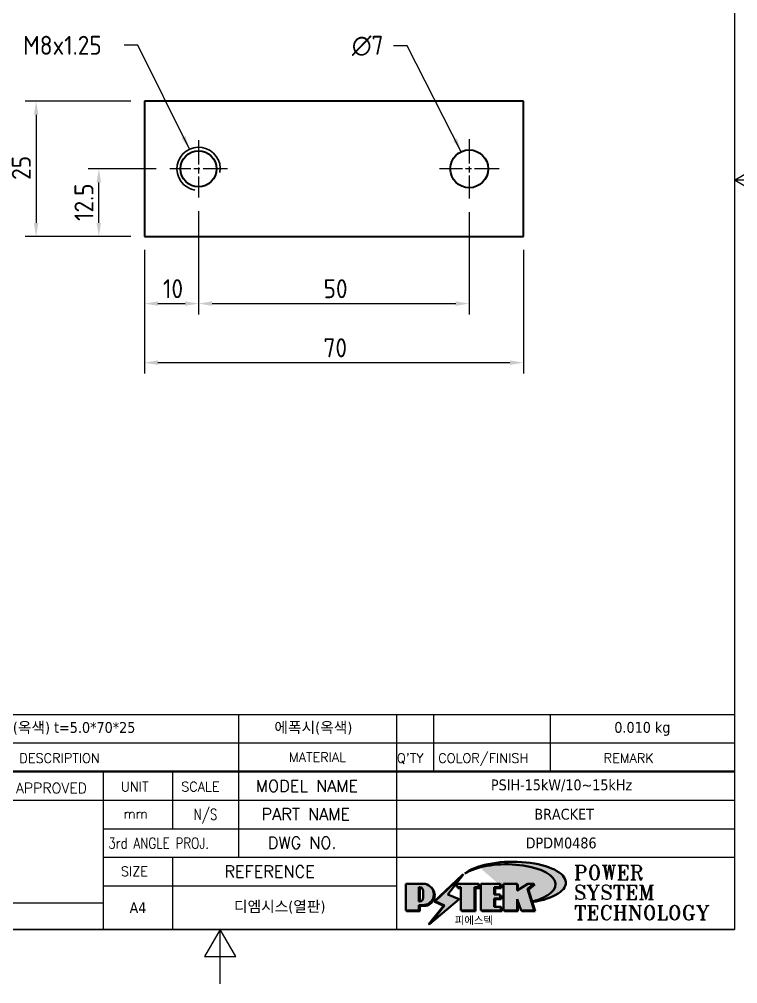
# Model space of a CAD drawing. Header units: millimetres. Extents: x 24815 to 37207, y -9299 to 5469.
# Drawn here: x 27784.5 to 27917.2, y -3978.8 to -3800.5 of the extents above; entities that cross this region are included whole.
import ezdxf
from ezdxf.enums import TextEntityAlignment as Align

# ---------------------------------------------------------------- set-up
doc = ezdxf.new("R2010")
doc.units = ezdxf.units.MM
doc.linetypes.add('DPDM0486$0$CHAIN', pattern=[0.35429999999999995, 0.2362, -0.0295, 0.0591, -0.0295])
for name, color, linetype, lineweight in [('DPDM0486$0$가시적인 것(ISO)', 3, 'Continuous', 40), ('DPDM0486$0$가시적인 좁은 것(ISO)', 3, 'Continuous', 35), ('DPDM0486$0$경계(ISO)', 7, 'Continuous', 25), ('DPDM0486$0$기호(ISO)', 5, 'Continuous', 25), ('DPDM0486$0$제목(ISO)', 5, 'Continuous', 50), ('DPDM0486$0$중심 표식(ISO)', 1, 'Continuous', 25), ('DPDM0486$0$치수(ISO)', 2, 'Continuous', 25), ('DPDM0486$0$해치(ISO)', 7, 'Continuous', 18)]:
    doc.layers.add(name, color=color, linetype=linetype, lineweight=lineweight)
doc.styles.add('DPDM0486$0$HAN_370', font='', dxfattribs={"width": 2})
doc.styles.add('DPDM0486$0$RC_284', font='ROMANC.shx')
doc.styles.add('DPDM0486$0$RC_287', font='ROMANC.shx')
doc.styles.add('DPDM0486$0$RC_292', font='ROMANC.shx')
doc.styles.add('DPDM0486$0$ROMANT_294', font='romant.shx')
doc.styles.add('DPDM0486$0$치수 텍스트_PSTEK_POSCO', font='isocp.shx')
doc.styles.add('DPDM0486$0$텍스트 스타일198', font='tahoma.ttf')
doc.styles.add('DPDM0486$0$텍스트 스타일333', font='ROMANC.shx', dxfattribs={"width": 0.800000011920929})
doc.styles.get('DPDM0486$0$HAN_370').set_extended_font_data('GulimChe')
doc.dimstyles.new('DPDM0486$0$치수_PSTEK_POSCO', dxfattribs={"dimtxt": 3.5, "dimasz": 2.5, "dimexe": 2, "dimexo": 2.5, "dimgap": 1, "dimtad": 1, "dimrnd": 1e-08, "dimdsep": 46, "dimtxsty": 'DPDM0486$0$치수 텍스트_PSTEK_POSCO', "dimcen": 0.09, "dimdle": 10, "dimclrd": 7, "dimclre": 7, "dimclrt": 2, "dimadec": 1, "dimazin": 2, "dimtfac": 1, "dimtmove": 0, "dimatfit": 3, "dimfxl": 0, "dimtolj": 1, "dimlwd": -1, "dimlwe": -1, "dimarcsym": 0})
doc.dimstyles.new('DPDM0486$0$치수_PSTEK_POSCO$7', dxfattribs={"dimtxt": 3.5, "dimasz": 2.5, "dimexe": 2, "dimexo": 2.5, "dimgap": 1, "dimtad": 1, "dimrnd": 1e-08, "dimdsep": 46, "dimtxsty": 'DPDM0486$0$치수 텍스트_PSTEK_POSCO', "dimcen": 0.09, "dimdle": 10, "dimclrd": 7, "dimclre": 7, "dimclrt": 2, "dimadec": 1, "dimazin": 2, "dimtfac": 1, "dimtmove": 0, "dimatfit": 3, "dimfxl": 0, "dimtolj": 1, "dimlwd": -1, "dimlwe": -1, "dimarcsym": 0})

# ---------------------------------------------------------------- blocks, each defined once
blk = doc.blocks.new('DPDM0486$0$경계 Default Border')
at = {"layer": 'DPDM0486$0$경계(ISO)', "flags": 128}
for points in [[(10, 10), (10, 287.0000076293945), (200, 287.0000076293945), (200, 10), (10, 10)], [(210, 148.5000038146973), (200, 148.5000038146973), (205, 151.3867473602295), (205, 145.6132507324219), (200, 148.5000038146973)], [(105, 0), (105, 10), (102.1132469177246, 5), (107.8867530822754, 5), (105, 10)]]:
    blk.add_lwpolyline(points, dxfattribs=at)
blk = doc.blocks.new('DPDM0486$0$제목 블록 PSTEK')
for color, points in [(252, [(317.2195697678507, 17.0593801673321), (322.0326348870767, 21.62682475217465), (322.2781991042243, 21.94392121864296), (317.0471853425802, 16.97985676345368), (318.7512090904202, 16.1899260703855), (316.0018030350395, 12.71868385740789), (316.3356552234328, 13.00206718743325), (318.9235935156908, 16.2694494742633)]), (5, [(321.6183518841322, 17.4193704504104), (319.5281351041078, 18.24969419629727), (322.4505835294948, 22.02344462252142), (317.2195697678507, 17.0593801673321), (318.9235935156908, 16.2694494742633), (316.1741874603099, 12.79820726128571)]), (1, [(324.4839107253602, 19.60711530335299), (325.2419748254881, 19.60711530335299), (325.2419748254881, 20.25857663940324), (321.2266040451076, 20.25857663940324), (321.2266040451076, 19.60711530335299), (321.9846681452406, 19.60711530335299), (321.9846681452406, 15.3430047401139), (324.4839107253602, 15.3430047401139)]), (252, [(324.6615819988275, 19.45905590879572), (325.4196460989604, 19.45905590879572), (325.4196460989604, 20.11051724484596), (325.2419748254881, 20.11051724484596), (325.2419748254881, 19.60711530335299), (324.4839107253602, 19.60711530335299), (324.4839107253602, 15.3430047401139), (322.1623394187076, 15.3430047401139), (322.1623394187076, 15.19494534555726), (324.6615819988275, 15.19494534555726)]), (1, [(329.2277337269622, 20.25857663940324), (325.65654113025, 20.25857663940324), (325.65654113025, 15.3430047401139), (329.3580259941756, 15.3430047401139), (329.3580259941756, 15.9944660761648), (328.1137701654877, 15.9944660761648), (328.1137701654877, 17.56360607323003), (329.2277337269622, 17.56360607323003), (329.2277337269622, 18.25543873810179), (328.1137701654877, 18.25543873810179), (328.1137701654877, 19.60711530335299), (329.2277337269622, 19.60711530335299)]), (252, [(328.2914414389548, 19.45905590879572), (329.4054050004294, 19.45905590879572), (329.4054050004294, 20.11051724484596), (329.2277337269622, 20.11051724484596), (329.2277337269622, 19.60711530335299), (328.1137701654877, 19.60711530335299), (328.1137701654877, 18.25543873810179), (328.2914414389548, 18.25543873810179)]), (1, [(332.3312149849806, 20.25857663940324), (329.8592894925411, 20.25857663940324), (329.8592894925411, 15.3430047401139), (332.3312149849806, 15.3430047401139), (332.3312149849806, 17.4318630164523), (333.0701931098801, 15.3430047401139), (335.4855464857051, 15.3430047401139), (334.2514536401189, 19.30614745124769), (335.4379594596742, 20.25857663940324), (334.3071782107978, 20.25857663940324), (332.3312149849806, 18.99741471888304)]), (252, [(332.5088862584528, 20.1105172448466), (332.3312149849806, 20.1105172448466), (332.3312149849806, 18.99741471888368), (332.5088862584528, 19.11081371413894)]), (252, [(335.6156307331414, 20.11051724484596), (335.2535118015555, 20.11051724484596), (334.2514536401189, 19.30614745124769), (335.4855464857051, 15.3430047401139), (333.1954852176545, 15.3430047401139), (333.2478643833523, 15.19494534555726), (335.6632177591723, 15.19494534555726), (334.4291249135862, 19.15808805669106)]), (252, [(321.9846681452406, 19.60711530335299), (321.4042753185749, 19.60711530335299), (321.4042753185749, 19.45905590879572), (321.9846681452406, 19.45905590879572)]), (252, [(328.2914414389548, 17.41554667867274), (329.4054050004294, 17.41554667867274), (329.4054050004294, 18.10737934354514), (329.2277337269622, 18.10737934354514), (329.2277337269622, 17.56360607323003), (328.1137701654877, 17.56360607323003), (328.1137701654877, 15.9944660761648), (328.2914414389548, 15.9944660761648)]), (252, [(332.5088862584528, 16.92964231796647), (332.3312149849806, 17.43186301645164), (332.3312149849806, 15.3430047401139), (330.0369607660135, 15.3430047401139), (330.0369607660135, 15.19494534555726), (332.5088862584528, 15.19494534555726)]), (252, [(329.5356972676428, 15.8464066816075), (329.3580259941756, 15.8464066816075), (329.3580259941756, 15.3430047401139), (325.8342124037171, 15.3430047401139), (325.8342124037171, 15.19494534555726), (329.5356972676428, 15.19494534555726)])]:
    blk.add_hatch(color=color).paths.add_polyline_path(points)
h = blk.add_hatch(color=1)
edge = h.paths.add_edge_path(flags=0)
edge.add_line((314.2242174273352, 19.60711530335299), (314.2242174273352, 17.00126995915134))
edge.add_line((314.2242174273352, 17.00126995915134), (314.3485873187598, 17.00126995915134))
edge.add_arc((314.3485873187598, 17.6527312952023), 0.6514613360509371, 270, 360)
edge.add_line((315.0000486548106, 17.6527312952023), (315.0000486548106, 18.95565396730211))
edge.add_arc((314.3485873187598, 18.95565396730212), 0.6514613360508712, 0, 90)
edge.add_line((314.3485873187598, 19.60711530335299), (314.2242174273352, 19.60711530335299))
edge = h.paths.add_edge_path()
edge.add_arc((314.9847713324306, 18.28938669179658), 1.969189947606664, 269.9999999999959, 450)
edge.add_line((314.9847713324306, 20.25857663940318), (311.7664314776902, 20.25857663940324))
edge.add_line((311.7664314776902, 20.25857663940324), (311.7664314776902, 15.3430047401139))
edge.add_line((311.7664314776902, 15.3430047401139), (314.2242174273352, 15.3430047401139))
edge.add_line((314.2242174273352, 15.3430047401139), (314.2242174273352, 16.32019674418991))
edge.add_line((314.2242174273352, 16.32019674418991), (314.9847713324307, 16.32019674418991))
h = blk.add_hatch(color=252)
edge = h.paths.add_edge_path()
edge.add_arc((314.9847713324309, 18.28938669179657), 1.969189947606666, 270, 406.8278729790604)
edge.add_arc((315.1624426058984, 18.1413272972396), 1.969189947606962, -90, 53.560984836317004, ccw=False)
edge.add_line((315.1624426058984, 16.17213734963263), (314.4018887008024, 16.17213734963263))
edge.add_line((314.4018887008024, 16.17213734963263), (314.4018887008024, 15.19494534555726))
edge.add_line((314.4018887008024, 15.19494534555726), (311.9441027511573, 15.19494534555726))
edge.add_line((311.9441027511573, 15.19494534555726), (311.9441027511573, 15.3430047401139))
edge.add_line((311.9441027511573, 15.3430047401139), (314.2242174273352, 15.3430047401139))
edge.add_line((314.2242174273352, 15.3430047401139), (314.2242174273352, 16.32019674418991))
edge.add_line((314.2242174273352, 16.32019674418991), (314.9847713324309, 16.32019674418991))
h = blk.add_hatch(color=252)
edge = h.paths.add_edge_path()
edge.add_line((314.4018887008024, 19.45905590879572), (314.5262585922315, 19.45905590879572))
edge.add_arc((314.5262585922314, 18.80759457274939), 0.6514613360463194, 60.4189348879147, 90.00000000000318, ccw=False)
edge.add_arc((314.3485873187602, 18.95565396730057), 0.6514613360524251, 39.96992292766206, 90.00000000009999)
edge.add_line((314.3485873187591, 19.60711530335307), (314.2242174273352, 19.60711530335298))
edge.add_line((314.2242174273352, 19.60711530335299), (314.2242174273352, 17.00126995915134))
edge.add_line((314.2242174273352, 17.00126995915134), (314.3485873187591, 17.00126995915134))
edge.add_arc((314.3485873187568, 17.652731295233), 0.6514613360816299, 270.0000000002, 274.6930825552478)
edge.add_line((314.4018887008024, 17.0034541317032), (314.4018887008024, 19.45905590879572))
at = {"layer": 'DPDM0486$0$해치(ISO)'}
h = blk.add_hatch(color=140, dxfattribs=at)
edge = h.paths.add_edge_path()
edge.add_ellipse((330.3660919371412, 20.15576403068321), major_axis=(9.100907360794343, 0), ratio=0.4069904968023172, start_angle=301.3098473703837, end_angle=507.7436900681698)
edge.add_ellipse((331.5340919371412, 20.4634168429492), major_axis=(-9.82350664112931, 0), ratio=0.3942600559756514, start_angle=111.51207141178469, end_angle=334.47025347086895, ccw=False)
edge.add_line((335.1363447531188, 16.8601935978785), (335.0955236905705, 16.99119398620872))
at = {"color": 180}
for p, q in [((182.4757929790549, 51.56524660363496), (372.4757929537551, 51.56524660363496)), ((280.8758854511282, 51.56524660363496), (280.8758854511282, 41.00524660363494)), ((310.0881549537552, 51.56524660363496), (310.0881549537553, 41.00524660363494)), ((316.9044520275131, 51.56524660363496), (316.9044520275127, 41.00524660363494)), ((338.4566026226726, 51.56524660363496), (338.4566026226727, 41.00524660363494)), ((372.4757929537551, 51.56524660363496), (372.4757929537551, 11.79100474011389)), ((182.475792979055, 46.2852466036349), (372.4757929537551, 46.28524660363492)), ((255.9175931367356, 11.79100474011392), (255.9175931367356, 41.00524660363494)), ((268.6918866058747, 41.00524660363494), (268.6918866058747, 30.44524660363498)), ((280.8758854511282, 41.00524660363494), (280.8758854511282, 25.16524660363502)), ((310.088154953755, 41.00524660363494), (310.088154953755, 11.79100474011392)), ((206.451475290024, 35.72524660363497), (372.4757929537551, 35.72524660363497)), ((255.917593136736, 30.44524660363498), (372.4757929537552, 30.44524660363501)), ((255.9175931367359, 25.16524660363502), (372.4757929537552, 25.165246603635)), ((268.6918866058744, 25.16524660363502), (268.6918866058744, 11.79100474011392)), ((255.9175931367359, 19.88524660363481), (310.0881549537553, 19.88524660363481)), ((206.451475290024, 16.74100474011396), (255.9175931367359, 16.74100474011396)), ((182.475792979055, 11.79100474011392), (372.4757929537551, 11.79100474011389))]:
    blk.add_line(p, q, dxfattribs=at)
at = {"color": 7, "lineweight": 50}
blk.add_line((206.451475290024, 41.00524660363494), (372.4757929537551, 41.00524660363496), dxfattribs=at)
at = {"color": 7}
for p, q in [((322.2781991042243, 21.94392121864296), (317.0471853425802, 16.97985676345368)), ((322.4505835294948, 22.02344462252142), (317.2195697678507, 17.0593801673321)), ((317.2195697678507, 17.0593801673321), (322.0326348870767, 21.62682475217465)), ((319.5281351041078, 18.24969419629727), (322.4505835294948, 22.02344462252142)), ((322.0326348870767, 21.62682475217465), (322.2781991042243, 21.94392121864296)), ((311.7664314776902, 20.25900474011391), (311.7664314776902, 15.34300474011391)), ((314.9847713324309, 20.25857663940324), (311.7664314776902, 20.25857663940324)), ((314.9847713324309, 20.25857663940324), (311.7664314776902, 20.25857663940324)), ((311.7664314776902, 20.25857663940324), (311.7664314776902, 15.3430047401139)), ((325.2419748254881, 20.25857663940324), (321.2266040451076, 20.25857663940324)), ((321.2266040451076, 20.25857663940324), (321.2266040451076, 19.60711530335299)), ((325.2419748254881, 20.25857663940324), (321.2266040451076, 20.25857663940324)), ((321.2266040451076, 20.25857663940324), (321.2266040451076, 19.60711530335299)), ((325.2419748254881, 19.60711530335299), (325.2419748254881, 20.25857663940324)), ((325.2419748254881, 19.60711530335299), (325.2419748254881, 20.25857663940324)), ((325.4196460989604, 20.11051724484596), (325.2419748254881, 20.11051724484596)), ((325.2419748254881, 20.11051724484596), (325.2419748254881, 19.60711530335299)), ((325.4196460989604, 19.45905590879572), (325.4196460989604, 20.11051724484596)), ((329.2277337269622, 20.25857663940324), (325.65654113025, 20.25857663940324)), ((325.65654113025, 20.25857663940324), (325.65654113025, 15.3430047401139)), ((325.65654113025, 20.25857663940324), (325.65654113025, 15.3430047401139)), ((329.2277337269622, 20.25857663940324), (325.65654113025, 20.25857663940324)), ((329.2277337269622, 19.60711530335299), (329.2277337269622, 20.25857663940324)), ((329.2277337269622, 19.60711530335299), (329.2277337269622, 20.25857663940324)), ((329.4054050004294, 20.11051724484596), (329.2277337269622, 20.11051724484596)), ((329.2277337269622, 20.11051724484596), (329.2277337269622, 19.60711530335299)), ((329.4054050004294, 19.45905590879572), (329.4054050004294, 20.11051724484596)), ((332.3312149849806, 20.25857663940324), (329.8592894925411, 20.25857663940324)), ((329.8592894925411, 20.25857663940324), (329.8592894925411, 15.3430047401139)), ((329.8592894925411, 20.25857663940324), (329.8592894925411, 15.3430047401139)), ((332.3312149849806, 20.25857663940324), (329.8592894925411, 20.25857663940324)), ((334.3071782107978, 20.25857663940324), (332.3312149849806, 18.99741471888304)), ((332.3312149849806, 18.99741471888304), (332.3312149849806, 20.25857663940324)), ((334.3071782107978, 20.25857663940324), (332.3312149849806, 18.99741471888304)), ((332.3312149849806, 18.99741471888304), (332.3312149849806, 20.25857663940324)), ((332.5088862584528, 20.1105172448466), (332.3312149849806, 20.1105172448466)), ((332.3312149849806, 20.1105172448466), (332.3312149849806, 18.99741471888368)), ((332.5088862584528, 19.11081371413894), (332.5088862584528, 20.1105172448466)), ((334.2514536401189, 19.30614745124769), (335.4379594596742, 20.25857663940324)), ((334.2514536401189, 19.30614745124769), (335.4379594596742, 20.25857663940324)), ((335.2535118015555, 20.11051724484596), (334.2514536401189, 19.30614745124769)), ((335.4379594596742, 20.25857663940324), (334.3071782107978, 20.25857663940324)), ((335.4379594596742, 20.25857663940324), (334.3071782107978, 20.25857663940324)), ((334.4291249135862, 19.15808805669104), (335.6156307331414, 20.11051724484596)), ((335.6156307331414, 20.11051724484596), (335.2535118015555, 20.11051724484596)), ((314.2242174273352, 17.00126995915134), (314.2242174273352, 19.60711530335299)), ((314.2242174273352, 19.60711530335299), (314.3485873187591, 19.60711530335299)), ((314.3485873187591, 19.60711530335299), (314.2242174273352, 19.60711530335299)), ((314.2242174273352, 19.60711530335299), (314.2242174273352, 17.00126995915134)), ((314.2242174273352, 17.00126995915134), (314.2242174273352, 19.60711530335299)), ((314.2242174273352, 19.60711530335299), (314.3485873187591, 19.60711530335299)), ((314.4018887008024, 19.45905590879572), (314.5262585922314, 19.45905590879572)), ((314.4018887008024, 17.0034541317032), (314.4018887008024, 19.45905590879572)), ((315.0000486548106, 18.95565396730275), (315.0000486548106, 17.65273129520161)), ((315.0000486548106, 18.95565396730275), (315.0000486548106, 17.65273129520161)), ((321.6183518841322, 17.4193704504104), (319.5281351041078, 18.24969419629727)), ((321.2266040451076, 19.60711530335299), (321.9846681452406, 19.60711530335299)), ((321.2266040451076, 19.60711530335299), (321.9846681452406, 19.60711530335299)), ((321.4042753185749, 19.60711530335299), (321.4042753185749, 19.45905590879572)), ((321.9846681452406, 19.60711530335299), (321.4042753185749, 19.60711530335299)), ((321.4042753185749, 19.45905590879572), (321.9846681452406, 19.45905590879572)), ((321.9846681452406, 19.60711530335299), (321.9846681452406, 15.3430047401139)), ((321.9846681452406, 19.45905590879572), (321.9846681452406, 19.60711530335299)), ((321.9846681452406, 19.60711530335299), (321.9846681452406, 15.3430047401139)), ((324.4839107253602, 19.60711530335299), (325.2419748254881, 19.60711530335299)), ((324.4839107253602, 15.3430047401139), (324.4839107253602, 19.60711530335299)), ((325.2419748254881, 19.60711530335299), (324.4839107253602, 19.60711530335299)), ((324.4839107253602, 19.60711530335299), (324.4839107253602, 15.3430047401139)), ((324.4839107253602, 19.60711530335299), (325.2419748254881, 19.60711530335299)), ((324.4839107253602, 15.3430047401139), (324.4839107253602, 19.60711530335299)), ((324.6615819988275, 19.45905590879572), (325.4196460989604, 19.45905590879572)), ((324.6615819988275, 15.19494534555726), (324.6615819988275, 19.45905590879572)), ((328.1137701654877, 18.25543873810179), (328.1137701654877, 19.60711530335299)), ((328.1137701654877, 19.60711530335299), (329.2277337269622, 19.60711530335299)), ((329.2277337269622, 19.60711530335299), (328.1137701654877, 19.60711530335299)), ((328.1137701654877, 19.60711530335299), (328.1137701654877, 18.25543873810179)), ((328.1137701654877, 18.25543873810179), (328.1137701654877, 19.60711530335299)), ((328.1137701654877, 19.60711530335299), (329.2277337269622, 19.60711530335299)), ((329.2277337269622, 18.25543873810179), (328.1137701654877, 18.25543873810179)), ((328.1137701654877, 18.25543873810179), (328.2914414389548, 18.25543873810179)), ((329.2277337269622, 18.25543873810179), (328.1137701654877, 18.25543873810179)), ((328.2914414389548, 18.25543873810179), (328.2914414389548, 19.45905590879572)), ((328.2914414389548, 19.45905590879572), (329.4054050004294, 19.45905590879572)), ((329.2277337269622, 17.56360607323003), (329.2277337269622, 18.25543873810179)), ((329.2277337269622, 17.56360607323003), (329.2277337269622, 18.25543873810179)), ((329.4054050004294, 18.10737934354514), (329.2277337269622, 18.10737934354514)), ((329.2277337269622, 18.10737934354514), (329.2277337269622, 17.56360607323003)), ((329.4054050004294, 17.41554667867274), (329.4054050004294, 18.10737934354514)), ((332.3312149849806, 18.99741471888368), (332.5088862584528, 19.11081371413894)), ((335.4855464857051, 15.3430047401139), (334.2514536401189, 19.30614745124769)), ((334.2514536401189, 19.30614745124769), (335.4855464857051, 15.3430047401139)), ((335.4855464857051, 15.3430047401139), (334.2514536401189, 19.30614745124769)), ((335.6632177591723, 15.19494534555726), (334.4291249135862, 19.15808805669104)), ((314.3485873187591, 17.00126995915134), (314.2242174273352, 17.00126995915134)), ((314.2242174273352, 17.00126995915134), (314.3485873187591, 17.00126995915134)), ((314.3485873187591, 17.00126995915134), (314.2242174273352, 17.00126995915134)), ((314.2242174273352, 16.32019674418991), (314.9847713324309, 16.32019674418991)), ((314.2242174273352, 15.3430047401139), (314.2242174273352, 16.32019674418991)), ((314.9847713324309, 16.32019674418991), (314.2242174273352, 16.32019674418991)), ((314.2242174273352, 16.32019674418991), (314.2242174273352, 15.3430047401139)), ((314.2242174273352, 16.32019674418991), (314.9847713324309, 16.32019674418991)), ((314.2242174273352, 15.3430047401139), (314.2242174273352, 16.32019674418991)), ((314.4018887008024, 16.17213734963263), (315.162442605898, 16.17213734963263)), ((314.4018887008024, 15.19494534555726), (314.4018887008024, 16.17213734963263)), ((318.7512090904202, 16.1899260703855), (316.0018030350395, 12.71868385740789)), ((316.1741874603099, 12.79820726128571), (321.6183518841322, 17.4193704504104)), ((318.9235935156908, 16.2694494742633), (316.1741874603099, 12.79820726128571)), ((316.3356552234328, 13.00206718743325), (318.9235935156908, 16.2694494742633)), ((317.0471853425802, 16.97985676345368), (318.7512090904202, 16.1899260703855)), ((318.9235935156908, 16.2694494742633), (317.2195697678507, 17.0593801673321)), ((317.2195697678507, 17.0593801673321), (318.9235935156908, 16.2694494742633)), ((328.1137701654877, 17.56360607323003), (329.2277337269622, 17.56360607323003)), ((328.1137701654877, 15.9944660761648), (328.1137701654877, 17.56360607323003)), ((329.2277337269622, 17.56360607323003), (328.1137701654877, 17.56360607323003)), ((328.1137701654877, 17.56360607323003), (328.1137701654877, 15.9944660761648)), ((328.1137701654877, 17.56360607323003), (329.2277337269622, 17.56360607323003)), ((328.1137701654877, 15.9944660761648), (328.1137701654877, 17.56360607323003)), ((328.2914414389548, 15.9944660761648), (328.2914414389548, 17.41554667867274)), ((328.2914414389548, 17.41554667867274), (329.4054050004294, 17.41554667867274)), ((332.3312149849806, 17.4318630164523), (333.0701931098801, 15.3430047401139)), ((332.3312149849806, 15.3430047401139), (332.3312149849806, 17.4318630164523)), ((332.5088862584528, 16.92964231796647), (332.3312149849806, 17.43186301645164)), ((332.3312149849806, 17.43186301645164), (332.3312149849806, 15.3430047401139)), ((332.3312149849806, 17.4318630164523), (333.0701931098801, 15.3430047401139)), ((332.3312149849806, 15.3430047401139), (332.3312149849806, 17.4318630164523)), ((332.5088862584528, 15.19494534555726), (332.5088862584528, 16.92964231796647)), ((345.0447381189468, 17.50375595811051), (344.9867755289346, 17.689895936919)), ((311.7664314776902, 15.3430047401139), (314.2242174273352, 15.3430047401139)), ((311.7664314776902, 15.3430047401139), (314.2242174273352, 15.3430047401139)), ((314.2242174273352, 15.3430047401139), (311.9441027511573, 15.3430047401139)), ((311.9441027511573, 15.3430047401139), (311.9441027511573, 15.19494534555726)), ((311.9441027511573, 15.19494534555726), (314.4018887008024, 15.19494534555726)), ((321.9846681452406, 15.3430047401139), (324.4839107253602, 15.3430047401139)), ((321.9846681452406, 15.3430047401139), (324.4839107253602, 15.3430047401139)), ((324.4839107253602, 15.3430047401139), (322.1623394187076, 15.3430047401139)), ((322.1623394187076, 15.3430047401139), (322.1623394187076, 15.19494534555726)), ((322.1623394187076, 15.19494534555726), (324.6615819988275, 15.19494534555726)), ((325.65654113025, 15.3430047401139), (329.3580259941756, 15.3430047401139)), ((325.65654113025, 15.3430047401139), (329.3580259941756, 15.3430047401139)), ((329.3580259941756, 15.3430047401139), (325.8342124037171, 15.3430047401139)), ((325.8342124037171, 15.3430047401139), (325.8342124037171, 15.19494534555726)), ((325.8342124037171, 15.19494534555726), (329.5356972676428, 15.19494534555726)), ((329.3580259941756, 15.9944660761648), (328.1137701654877, 15.9944660761648)), ((328.1137701654877, 15.9944660761648), (328.2914414389548, 15.9944660761648)), ((329.3580259941756, 15.9944660761648), (328.1137701654877, 15.9944660761648)), ((329.3580259941756, 15.3430047401139), (329.3580259941756, 15.9944660761648)), ((329.3580259941756, 15.3430047401139), (329.3580259941756, 15.9944660761648)), ((329.5356972676428, 15.8464066816075), (329.3580259941756, 15.8464066816075)), ((329.3580259941756, 15.8464066816075), (329.3580259941756, 15.3430047401139)), ((329.5356972676428, 15.19494534555726), (329.5356972676428, 15.8464066816075)), ((329.8592894925411, 15.3430047401139), (332.3312149849806, 15.3430047401139)), ((329.8592894925411, 15.3430047401139), (332.3312149849806, 15.3430047401139)), ((332.3312149849806, 15.3430047401139), (330.0369607660135, 15.3430047401139)), ((330.0369607660135, 15.3430047401139), (330.0369607660135, 15.19494534555726)), ((330.0369607660135, 15.19494534555726), (332.5088862584528, 15.19494534555726)), ((333.0701931098801, 15.3430047401139), (335.4855464857051, 15.3430047401139)), ((333.0701931098801, 15.3430047401139), (335.4855464857051, 15.3430047401139)), ((335.4855464857051, 15.3430047401139), (333.1954852176545, 15.3430047401139)), ((333.1954852176545, 15.3430047401139), (333.2478643833523, 15.19494534555726)), ((333.2478643833523, 15.19494534555726), (335.6632177591723, 15.19494534555726)), ((316.0018030350395, 12.71868385740789), (316.3356552234328, 13.00206718743325))]:
    blk.add_line(p, q, dxfattribs=at)
at = {"color": 5}
for p, q in [((322.4505835294948, 22.02344462252142), (317.2195697678507, 17.0593801673321)), ((319.5281351041078, 18.24969419629727), (322.4505835294948, 22.02344462252142)), ((321.6183518841322, 17.4193704504104), (319.5281351041078, 18.24969419629727)), ((316.1741874603099, 12.79820726128571), (321.6183518841322, 17.4193704504104)), ((318.9235935156908, 16.2694494742633), (316.1741874603099, 12.79820726128571)), ((317.2195697678507, 17.0593801673321), (318.9235935156908, 16.2694494742633))]:
    blk.add_line(p, q, dxfattribs=at)
at = {"color": 1}
for p, q in [((314.9847713324309, 20.25857663940324), (311.7664314776902, 20.25857663940324)), ((311.7664314776902, 20.25857663940324), (311.7664314776902, 15.3430047401139)), ((325.2419748254881, 20.25857663940324), (321.2266040451076, 20.25857663940324)), ((321.2266040451076, 20.25857663940324), (321.2266040451076, 19.60711530335299)), ((325.2419748254881, 19.60711530335299), (325.2419748254881, 20.25857663940324)), ((329.2277337269622, 20.25857663940324), (325.65654113025, 20.25857663940324)), ((325.65654113025, 20.25857663940324), (325.65654113025, 15.3430047401139)), ((329.2277337269622, 19.60711530335299), (329.2277337269622, 20.25857663940324)), ((332.3312149849806, 20.25857663940324), (329.8592894925411, 20.25857663940324)), ((329.8592894925411, 20.25857663940324), (329.8592894925411, 15.3430047401139)), ((334.3071782107978, 20.25857663940324), (332.3312149849806, 18.99741471888304)), ((332.3312149849806, 18.99741471888304), (332.3312149849806, 20.25857663940324)), ((334.2514536401189, 19.30614745124769), (335.4379594596742, 20.25857663940324)), ((335.4379594596742, 20.25857663940324), (334.3071782107978, 20.25857663940324)), ((314.2242174273352, 17.00126995915134), (314.2242174273352, 19.60711530335299)), ((314.2242174273352, 19.60711530335299), (314.3485873187591, 19.60711530335299)), ((315.0000486548106, 18.95565396730275), (315.0000486548106, 17.65273129520161)), ((321.2266040451076, 19.60711530335299), (321.9846681452406, 19.60711530335299)), ((321.9846681452406, 19.60711530335299), (321.9846681452406, 15.3430047401139)), ((324.4839107253602, 19.60711530335299), (325.2419748254881, 19.60711530335299)), ((324.4839107253602, 15.3430047401139), (324.4839107253602, 19.60711530335299)), ((328.1137701654877, 18.25543873810179), (328.1137701654877, 19.60711530335299)), ((328.1137701654877, 19.60711530335299), (329.2277337269622, 19.60711530335299)), ((329.2277337269622, 18.25543873810179), (328.1137701654877, 18.25543873810179)), ((329.2277337269622, 17.56360607323003), (329.2277337269622, 18.25543873810179)), ((335.4855464857051, 15.3430047401139), (334.2514536401189, 19.30614745124769)), ((314.3485873187591, 17.00126995915134), (314.2242174273352, 17.00126995915134)), ((314.2242174273352, 16.32019674418991), (314.9847713324309, 16.32019674418991)), ((314.2242174273352, 15.3430047401139), (314.2242174273352, 16.32019674418991)), ((328.1137701654877, 17.56360607323003), (329.2277337269622, 17.56360607323003)), ((328.1137701654877, 15.9944660761648), (328.1137701654877, 17.56360607323003)), ((332.3312149849806, 17.4318630164523), (333.0701931098801, 15.3430047401139)), ((332.3312149849806, 15.3430047401139), (332.3312149849806, 17.4318630164523)), ((311.7664314776902, 15.3430047401139), (314.2242174273352, 15.3430047401139)), ((321.9846681452406, 15.3430047401139), (324.4839107253602, 15.3430047401139)), ((325.65654113025, 15.3430047401139), (329.3580259941756, 15.3430047401139)), ((329.3580259941756, 15.9944660761648), (328.1137701654877, 15.9944660761648)), ((329.3580259941756, 15.3430047401139), (329.3580259941756, 15.9944660761648)), ((329.8592894925411, 15.3430047401139), (332.3312149849806, 15.3430047401139)), ((333.0701931098801, 15.3430047401139), (335.4855464857051, 15.3430047401139))]:
    blk.add_line(p, q, dxfattribs=at)
at = {"color": 7}
for centre, radius, start, end in [((314.9847713324309, 18.28938669179658), 1.969189947606665, 270, 90), ((314.9847713324309, 18.28938669179658), 1.969189947606665, 270, 90), ((314.9847713324307, 18.2893866917965), 1.969189947606594, 270, 46.82787297909833), ((315.1624426058984, 18.1413272972396), 1.969189947606961, 270, 53.56098483636067), ((314.3485873187598, 18.95565396730211), 0.6514613360508712, 0, 90), ((314.3485873187602, 18.95565396730057), 0.6514613360524251, 39.96992292766117, 90), ((314.3485873187598, 18.95565396730212), 0.6514613360508712, 0, 90), ((314.5262585922314, 18.80759457274939), 0.6514613360463193, 60.41893488791137, 90), ((314.3485873187597, 17.65273129520228), 0.6514613360509381, 270, 0), ((314.3485873187598, 17.6527312952023), 0.6514613360509381, 270, 0), ((314.3485873187568, 17.652731295233), 0.6514613360816299, 270, 274.6930825552478)]:
    blk.add_arc(centre, radius, start, end, dxfattribs=at)
at = {"color": 1}
for centre, radius, start, end in [((314.9847713324309, 18.28938669179657), 1.969189947606665, 270, 90), ((314.3485873187598, 18.95565396730211), 0.6514613360508712, 0, 90), ((314.3485873187598, 17.6527312952023), 0.6514613360509381, 270, 0)]:
    blk.add_arc(centre, radius, start, end, dxfattribs=at)
at = {"layer": 'DPDM0486$0$제목(ISO)'}
for p, q in [((322.2781991042243, 21.94392121864296), (317.0471853425802, 16.97985676345368)), ((322.4505835294948, 22.02344462252142), (317.2195697678507, 17.0593801673321)), ((317.2195697678507, 17.0593801673321), (322.0326348870767, 21.62682475217465)), ((319.5281351041078, 18.24969419629727), (322.4505835294948, 22.02344462252142)), ((322.0326348870767, 21.62682475217465), (322.2781991042243, 21.94392121864296)), ((314.9847713324306, 20.25857663940324), (311.7664314776902, 20.25857663940324)), ((311.7664314776902, 20.25857663940324), (311.7664314776902, 15.3430047401139)), ((325.2419748254881, 20.25857663940324), (321.2266040451076, 20.25857663940324)), ((321.2266040451076, 20.25857663940324), (321.2266040451076, 19.60711530335299)), ((325.2419748254881, 19.60711530335299), (325.2419748254881, 20.25857663940324)), ((325.4196460989604, 20.11051724484596), (325.2419748254881, 20.11051724484596)), ((325.2419748254881, 20.11051724484596), (325.2419748254881, 19.60711530335299)), ((325.4196460989604, 19.45905590879572), (325.4196460989604, 20.11051724484596)), ((329.2277337269622, 20.25857663940324), (325.65654113025, 20.25857663940324)), ((325.65654113025, 20.25857663940324), (325.65654113025, 15.3430047401139)), ((329.2277337269622, 19.60711530335299), (329.2277337269622, 20.25857663940324)), ((329.4054050004294, 20.11051724484596), (329.2277337269622, 20.11051724484596)), ((329.2277337269622, 20.11051724484596), (329.2277337269622, 19.60711530335299)), ((329.4054050004294, 19.45905590879572), (329.4054050004294, 20.11051724484596)), ((332.3312149849806, 20.25857663940324), (329.8592894925411, 20.25857663940324)), ((329.8592894925411, 20.25857663940324), (329.8592894925411, 15.3430047401139)), ((334.3071782107978, 20.25857663940324), (332.3312149849806, 18.99741471888304)), ((332.3312149849806, 18.99741471888304), (332.3312149849806, 20.25857663940324)), ((332.5088862584528, 20.1105172448466), (332.3312149849806, 20.1105172448466)), ((332.3312149849806, 20.1105172448466), (332.3312149849806, 18.99741471888368)), ((332.5088862584528, 19.11081371413894), (332.5088862584528, 20.1105172448466)), ((334.2514536401189, 19.30614745124769), (335.4379594596742, 20.25857663940324)), ((335.2535118015555, 20.11051724484596), (334.2514536401189, 19.30614745124769)), ((335.4379594596742, 20.25857663940324), (334.3071782107978, 20.25857663940324)), ((334.4291249135862, 19.15808805669106), (335.6156307331414, 20.11051724484596)), ((335.6156307331414, 20.11051724484596), (335.2535118015555, 20.11051724484596)), ((314.2242174273352, 17.00126995915134), (314.2242174273352, 19.60711530335299)), ((314.2242174273352, 19.60711530335299), (314.3485873187598, 19.60711530335299)), ((314.3485873187591, 19.60711530335299), (314.2242174273352, 19.60711530335299)), ((314.2242174273352, 19.60711530335299), (314.2242174273352, 17.00126995915134)), ((314.4018887008024, 19.45905590879572), (314.5262585922314, 19.45905590879572)), ((314.4018887008024, 17.0034541317032), (314.4018887008024, 19.45905590879572)), ((315.0000486548106, 18.95565396730211), (315.0000486548106, 17.6527312952023)), ((321.6183518841322, 17.4193704504104), (319.5281351041078, 18.24969419629727)), ((321.2266040451076, 19.60711530335299), (321.9846681452406, 19.60711530335299)), ((321.9846681452406, 19.60711530335299), (321.4042753185749, 19.60711530335299)), ((321.4042753185749, 19.60711530335299), (321.4042753185749, 19.45905590879572)), ((321.4042753185749, 19.45905590879572), (321.9846681452406, 19.45905590879572)), ((321.9846681452406, 19.60711530335299), (321.9846681452406, 15.3430047401139)), ((321.9846681452406, 19.45905590879572), (321.9846681452406, 19.60711530335299)), ((324.4839107253602, 19.60711530335299), (325.2419748254881, 19.60711530335299)), ((324.4839107253602, 15.3430047401139), (324.4839107253602, 19.60711530335299)), ((325.2419748254881, 19.60711530335299), (324.4839107253602, 19.60711530335299)), ((324.4839107253602, 19.60711530335299), (324.4839107253602, 15.3430047401139)), ((324.6615819988275, 19.45905590879572), (325.4196460989604, 19.45905590879572)), ((324.6615819988275, 15.19494534555726), (324.6615819988275, 19.45905590879572)), ((328.1137701654877, 18.25543873810179), (328.1137701654877, 19.60711530335299)), ((328.1137701654877, 19.60711530335299), (329.2277337269622, 19.60711530335299)), ((329.2277337269622, 19.60711530335299), (328.1137701654877, 19.60711530335299)), ((328.1137701654877, 19.60711530335299), (328.1137701654877, 18.25543873810179)), ((329.2277337269622, 18.25543873810179), (328.1137701654877, 18.25543873810179)), ((328.1137701654877, 18.25543873810179), (328.2914414389548, 18.25543873810179)), ((328.2914414389548, 19.45905590879572), (329.4054050004294, 19.45905590879572)), ((328.2914414389548, 18.25543873810179), (328.2914414389548, 19.45905590879572)), ((329.2277337269622, 17.56360607323003), (329.2277337269622, 18.25543873810179)), ((329.4054050004294, 18.10737934354514), (329.2277337269622, 18.10737934354514)), ((329.2277337269622, 18.10737934354514), (329.2277337269622, 17.56360607323003)), ((329.4054050004294, 17.41554667867274), (329.4054050004294, 18.10737934354514)), ((332.3312149849806, 18.99741471888368), (332.5088862584528, 19.11081371413894)), ((335.4855464857051, 15.3430047401139), (334.2514536401189, 19.30614745124769)), ((334.2514536401189, 19.30614745124769), (335.4855464857051, 15.3430047401139)), ((335.6632177591723, 15.19494534555726), (334.4291249135862, 19.15808805669106)), ((314.3485873187598, 17.00126995915134), (314.2242174273352, 17.00126995915134)), ((314.2242174273352, 17.00126995915134), (314.3485873187591, 17.00126995915134)), ((314.2242174273352, 15.3430047401139), (314.2242174273352, 16.32019674418991)), ((314.2242174273352, 16.32019674418991), (314.9847713324307, 16.32019674418991)), ((314.9847713324309, 16.32019674418991), (314.2242174273352, 16.32019674418991)), ((314.2242174273352, 16.32019674418991), (314.2242174273352, 15.3430047401139)), ((314.4018887008024, 15.19494534555726), (314.4018887008024, 16.17213734963263)), ((314.4018887008024, 16.17213734963263), (315.1624426058984, 16.17213734963263)), ((318.7512090904202, 16.1899260703855), (316.0018030350395, 12.71868385740789)), ((316.1741874603099, 12.79820726128571), (321.6183518841322, 17.4193704504104)), ((318.9235935156908, 16.2694494742633), (316.1741874603099, 12.79820726128571)), ((316.3356552234328, 13.00206718743325), (318.9235935156908, 16.2694494742633)), ((317.0471853425802, 16.97985676345368), (318.7512090904202, 16.1899260703855)), ((317.2195697678507, 17.0593801673321), (318.9235935156908, 16.2694494742633)), ((318.9235935156908, 16.2694494742633), (317.2195697678507, 17.0593801673321)), ((328.1137701654877, 15.9944660761648), (328.1137701654877, 17.56360607323003)), ((328.1137701654877, 17.56360607323003), (329.2277337269622, 17.56360607323003)), ((329.2277337269622, 17.56360607323003), (328.1137701654877, 17.56360607323003)), ((328.1137701654877, 17.56360607323003), (328.1137701654877, 15.9944660761648)), ((328.2914414389548, 17.41554667867274), (329.4054050004294, 17.41554667867274)), ((328.2914414389548, 15.9944660761648), (328.2914414389548, 17.41554667867274)), ((332.3312149849806, 15.3430047401139), (332.3312149849806, 17.4318630164523)), ((332.3312149849806, 17.4318630164523), (333.0701931098801, 15.3430047401139)), ((332.5088862584528, 16.92964231796647), (332.3312149849806, 17.43186301645164)), ((332.3312149849806, 17.43186301645164), (332.3312149849806, 15.3430047401139)), ((332.5088862584528, 15.19494534555726), (332.5088862584528, 16.92964231796647)), ((311.7664314776902, 15.3430047401139), (314.2242174273352, 15.3430047401139)), ((314.2242174273352, 15.3430047401139), (311.9441027511573, 15.3430047401139)), ((311.9441027511573, 15.3430047401139), (311.9441027511573, 15.19494534555726)), ((311.9441027511573, 15.19494534555726), (314.4018887008024, 15.19494534555726)), ((321.9846681452406, 15.3430047401139), (324.4839107253602, 15.3430047401139)), ((324.4839107253602, 15.3430047401139), (322.1623394187076, 15.3430047401139)), ((322.1623394187076, 15.3430047401139), (322.1623394187076, 15.19494534555726)), ((322.1623394187076, 15.19494534555726), (324.6615819988275, 15.19494534555726)), ((325.65654113025, 15.3430047401139), (329.3580259941756, 15.3430047401139)), ((329.3580259941756, 15.3430047401139), (325.8342124037171, 15.3430047401139)), ((325.8342124037171, 15.3430047401139), (325.8342124037171, 15.19494534555726)), ((325.8342124037171, 15.19494534555726), (329.5356972676428, 15.19494534555726)), ((329.3580259941756, 15.9944660761648), (328.1137701654877, 15.9944660761648)), ((328.1137701654877, 15.9944660761648), (328.2914414389548, 15.9944660761648)), ((329.3580259941756, 15.3430047401139), (329.3580259941756, 15.9944660761648)), ((329.5356972676428, 15.8464066816075), (329.3580259941756, 15.8464066816075)), ((329.3580259941756, 15.8464066816075), (329.3580259941756, 15.3430047401139)), ((329.5356972676428, 15.19494534555726), (329.5356972676428, 15.8464066816075)), ((329.8592894925411, 15.3430047401139), (332.3312149849806, 15.3430047401139)), ((332.3312149849806, 15.3430047401139), (330.0369607660135, 15.3430047401139)), ((330.0369607660135, 15.3430047401139), (330.0369607660135, 15.19494534555726)), ((330.0369607660135, 15.19494534555726), (332.5088862584528, 15.19494534555726)), ((333.0701931098801, 15.3430047401139), (335.4855464857051, 15.3430047401139)), ((335.4855464857051, 15.3430047401139), (333.1954852176545, 15.3430047401139)), ((333.1954852176545, 15.3430047401139), (333.2478643833523, 15.19494534555726)), ((333.2478643833523, 15.19494534555726), (335.6632177591723, 15.19494534555726)), ((316.0018030350395, 12.71868385740789), (316.3356552234328, 13.00206718743325))]:
    blk.add_line(p, q, dxfattribs=at)
at = {"layer": 'DPDM0486$0$제목(ISO)', "color": 4}
blk.add_line((335.1363447531188, 16.8601935978785), (335.0955236905705, 16.99119398620872), dxfattribs=at)
at = {"layer": 'DPDM0486$0$제목(ISO)'}
for centre, radius, start, end in [((314.9847713324306, 18.28938669179658), 1.969189947606664, 46.82787297909431, 90), ((314.9847713324307, 18.2893866917965), 1.969189947606594, 270, 46.82787297909833), ((314.9847713324309, 18.28938669179657), 1.969189947606666, 270, 46.8278729790603), ((315.1624426058984, 18.1413272972396), 1.969189947606962, 270, 53.56098483631701), ((314.3485873187598, 18.95565396730212), 0.6514613360508712, 0, 90), ((314.3485873187602, 18.95565396730057), 0.6514613360524251, 39.96992292766117, 90), ((314.5262585922314, 18.80759457274939), 0.6514613360463193, 60.41893488791137, 90), ((314.3485873187598, 17.6527312952023), 0.6514613360509371, 270, 0), ((314.3485873187568, 17.652731295233), 0.6514613360816299, 270, 274.6930825552478)]:
    blk.add_arc(centre, radius, start, end, dxfattribs=at)
at = {"layer": 'DPDM0486$0$제목(ISO)', "color": 4}
for centre, major_axis, ratio, start_param, end_param in [((331.5340919371412, 20.4634168429492), (9.82350664112931, 0), 0.3942600559756514, 5.087845455444478, 8.97919982663645), ((330.3660919371412, 20.15576403068321), (9.100907360794343, 0), 0.4069904968023172, 5.258848905294775, 8.861799147915196)]:
    blk.add_ellipse(centre, major_axis=major_axis, ratio=ratio, start_param=start_param, end_param=end_param, dxfattribs=at)
at = {"color": 2}
for s, height, style, p in [('COLOR/FINISH', 1.742399930953979, 'DPDM0486$0$RC_284', (317.7725341324144, 42.62317362549192)), ('DESCRIPTION', 1.742399930953979, 'DPDM0486$0$RC_284', (240.4025565652523, 42.62317362549192)), ("Q'TY", 1.742399930953979, 'DPDM0486$0$RC_284', (310.1440786515383, 42.62317362549192)), ('REMARK', 1.742399930953979, 'DPDM0486$0$RC_284', (348.346649953877, 42.62317362549192)), ('MODEL NAME', 2.178000062704086, 'DPDM0486$0$RC_292', (284.096330289083, 37.25462520371384)), ('APPROVED', 1.899999976158142, 'DPDM0486$0$RC_287', (239.7795453577791, 37.00893196870329)), ('UNIT', 1.742399930953979, 'DPDM0486$0$RC_284', (259.1652673287452, 37.34317362549218)), ('SCALE', 1.742399930953979, 'DPDM0486$0$RC_284', (270.2934779252897, 37.34317362549218)), ('PART NAME', 2.178000062704086, 'DPDM0486$0$RC_292', (285.1416959765849, 32.03045329421792)), ('mm', 1.742399930953979, 'DPDM0486$0$RC_284', (259.6505418159997, 32.3543089683787)), (' DWG NO.', 2.178000062704086, 'DPDM0486$0$RC_292', (284.8124284083233, 26.75045329421772)), ('SIZE', 1.742399930953979, 'DPDM0486$0$RC_284', (259.1652673287452, 21.69497768947366)), ('REFERENCE', 2.178000062704086, 'DPDM0486$0$RC_292', (278.2741065029841, 21.43214925458022))]:
    blk.add_text(s, height=height, dxfattribs=dict(at, style=style)).set_placement(p)
at = {"color": 2, "style": 'DPDM0486$0$RC_284'}
blk.add_text('MATERIAL', height=1.742399930953979, dxfattribs=at).set_placement((295.4820202024417, 43.64524660363492), align=Align.MIDDLE_CENTER)
at = {"color": 7, "style": 'DPDM0486$0$텍스트 스타일333', "width": 0.7999999523162842}
blk.add_text('N/S', height=2.000000029802322, dxfattribs=at).set_placement((274.7838860285014, 33.08524660363496), align=Align.MIDDLE_CENTER)
at = {"color": 2, "style": 'DPDM0486$0$텍스트 스타일333', "width": 0.7999999523162842}
blk.add_text('3rd ANGLE PROJ.', height=2.000000029802322, dxfattribs=at).set_placement((256.8430306642954, 26.76148381654429))
at = {"color": 7, "style": 'DPDM0486$0$ROMANT_294'}
for s, p in [('POWER', (342.82727231297, 20.97115304607566)), ('SYSTEM', (342.82727231297, 17.3284636719184)), ('TECHNOLOGY', (342.82727231297, 13.57194088644453))]:
    blk.add_text(s, height=2.700000107288361, dxfattribs=at).set_placement(p)
at = {"color": 7, "insert": (320.8519732224835, 14.21236326823155), "char_height": 1.400000005960464, "attachment_point": 1, "line_spacing_factor": 0.3319999873638153, "style": 'DPDM0486$0$HAN_370'}
blk.add_mtext('\\fHY견고딕|b0|i0;\\H1.4000;피에스텍', dxfattribs=at)
at = {"layer": 'DPDM0486$0$제목(ISO)', "color": 7, "style": 'DPDM0486$0$텍스트 스타일198'}
for tag, p in [('부품_번호_001', (195.2745901915225, 47.68004260027597)), ('설명_001', (231.6775777785874, 48.15254980701407)), ('재질_001', (287.5148118214444, 48.15533783383798)), ('질량\\P3;_001', (350.3046145639351, 48.1643332276222)), ('1._MODEL_NAME_001', (330.0136150993394, 37.53784565107739)), ('제목_001', (335.5349605450116, 32.12134216388962)), ('부품_번호_001', (333.9338304447544, 26.80524658873385)), ('설계자_001', (208.9933432903149, 25.2331256569733)), ('점검자_001', (226.4283219195384, 25.23446884033784)), ('시트_크기_001', (260.763436960494, 14.8381256569732)), ('프로젝트_001', (276.0100293621023, 15.06954846001997)), ('작성_날짜_001', (207.6508315174557, 13.26600472521278))]:
    blk.add_attdef(tag, p, '', height=2.000000029802322, dxfattribs=at)
for tag, p in [("3._Q'TY", (313.4963034906341, 48.92524660363497)), ('4._COLOR', (327.6805273250926, 48.92524660363493)), ('엔지니어링_승인자', (247.673240162284, 26.23312567187446)), ('점검_날짜', (231.1845342133799, 14.26600474011394)), ('엔지니어링_승인_날짜', (247.6732401622839, 14.26600474011394))]:
    blk.add_attdef(tag, text='', height=2.000000029802322, dxfattribs=at).set_placement(p, align=Align.MIDDLE_CENTER)
blk = doc.blocks.new('*D740')
at = {"layer": 'Defpoints', "color": 0}
for p in [(27817.59671024304, -3833.482365296844), (27807.59671024304, -3840.658865296845), (27817.59671024304, -3853.068772890803)]:
    blk.add_point(p, dxfattribs=at)
at = {"layer": 'DPDM0486$0$치수(ISO)', "color": 7}
for p, q in [((27817.59671024304, -3835.982365296844), (27817.59671024304, -3855.068772890803)), ((27807.59671024304, -3843.158865296845), (27807.59671024304, -3855.068772890803)), ((27810.09671024304, -3853.068772890803), (27815.09671024304, -3853.068772890803))]:
    blk.add_line(p, q, dxfattribs=at)
for points in [[(27810.09671024304, -3852.652106224137), (27810.09671024304, -3853.48543955747), (27807.59671024304, -3853.068772890803)], [(27815.09671024304, -3852.652106224137), (27815.09671024304, -3853.48543955747), (27817.59671024304, -3853.068772890803)]]:
    blk.add_solid(points, dxfattribs=at)
at = {"layer": 'DPDM0486$0$치수(ISO)', "color": 2, "insert": (27811.01033229029, -3850.318772890803), "char_height": 3.5, "attachment_point": 4, "style": 'DPDM0486$0$치수 텍스트_PSTEK_POSCO'}
blk.add_mtext('\\A1;10', dxfattribs=at)
blk = doc.blocks.new('*D741')
at = {"layer": 'Defpoints', "color": 0}
for p in [(27817.59671024304, -3833.482365296844), (27867.59671024304, -3833.658865296845), (27867.59671024304, -3853.068772890803)]:
    blk.add_point(p, dxfattribs=at)
at = {"layer": 'DPDM0486$0$치수(ISO)', "color": 7}
for p, q in [((27817.59671024304, -3835.982365296844), (27817.59671024304, -3855.068772890803)), ((27867.59671024304, -3836.158865296845), (27867.59671024304, -3855.068772890803)), ((27820.09671024304, -3853.068772890803), (27865.09671024304, -3853.068772890803))]:
    blk.add_line(p, q, dxfattribs=at)
for points in [[(27820.09671024304, -3852.652106224137), (27820.09671024304, -3853.48543955747), (27817.59671024304, -3853.068772890803)], [(27865.09671024304, -3852.652106224137), (27865.09671024304, -3853.48543955747), (27867.59671024304, -3853.068772890803)]]:
    blk.add_solid(points, dxfattribs=at)
at = {"layer": 'DPDM0486$0$치수(ISO)', "color": 2, "insert": (27840.68033229029, -3850.318772890803), "char_height": 3.5, "attachment_point": 4, "style": 'DPDM0486$0$치수 텍스트_PSTEK_POSCO'}
blk.add_mtext('\\A1;50', dxfattribs=at)
blk = doc.blocks.new('*D742')
at = {"layer": 'Defpoints', "color": 0}
for p in [(27807.59671024304, -3840.658865296845), (27877.59671024304, -3840.658865296845), (27877.59671024304, -3863.987459246709)]:
    blk.add_point(p, dxfattribs=at)
at = {"layer": 'DPDM0486$0$치수(ISO)', "color": 7}
for p, q in [((27807.59671024304, -3843.158865296845), (27807.59671024304, -3865.987459246709)), ((27877.59671024304, -3843.158865296845), (27877.59671024304, -3865.987459246709)), ((27810.09671024304, -3863.987459246709), (27875.09671024304, -3863.987459246709))]:
    blk.add_line(p, q, dxfattribs=at)
for points in [[(27810.09671024304, -3863.570792580042), (27810.09671024304, -3864.404125913375), (27807.59671024304, -3863.987459246709)], [(27875.09671024304, -3863.570792580042), (27875.09671024304, -3864.404125913375), (27877.59671024304, -3863.987459246709)]]:
    blk.add_solid(points, dxfattribs=at)
at = {"layer": 'DPDM0486$0$치수(ISO)', "color": 2, "insert": (27840.67033229029, -3861.237459246709), "char_height": 3.5, "attachment_point": 4, "style": 'DPDM0486$0$치수 텍스트_PSTEK_POSCO'}
blk.add_mtext('\\A1;70', dxfattribs=at)
blk = doc.blocks.new('*D744')
at = {"layer": 'Defpoints', "color": 0}
for p in [(27799.17371195037, -3828.158865296845), (27812.27321024305, -3828.158865296845), (27807.59671024304, -3840.658865296845)]:
    blk.add_point(p, dxfattribs=at)
at = {"layer": 'DPDM0486$0$치수(ISO)', "color": 7}
for p, q in [((27809.77321024305, -3828.158865296845), (27797.17371195037, -3828.158865296845)), ((27799.17371195037, -3838.158865296845), (27799.17371195037, -3830.658865296845)), ((27805.09671024304, -3840.658865296845), (27797.17371195037, -3840.658865296845))]:
    blk.add_line(p, q, dxfattribs=at)
for points in [[(27798.75704528371, -3830.658865296845), (27799.59037861704, -3830.658865296845), (27799.17371195037, -3828.158865296845)], [(27798.75704528371, -3838.158865296845), (27799.59037861704, -3838.158865296845), (27799.17371195037, -3840.658865296845)]]:
    blk.add_solid(points, dxfattribs=at)
at = {"layer": 'DPDM0486$0$치수(ISO)', "color": 2, "insert": (27796.42336746219, -3837.80635267026), "char_height": 3.5, "attachment_point": 4, "rotation": 90, "style": 'DPDM0486$0$치수 텍스트_PSTEK_POSCO'}
blk.add_mtext('\\A1;12.5', dxfattribs=at)
blk = doc.blocks.new('*D745')
at = {"layer": 'Defpoints', "color": 0}
for p in [(27807.59671024304, -3815.658865296845), (27787.59671024304, -3840.658865296845), (27807.59671024304, -3840.658865296845)]:
    blk.add_point(p, dxfattribs=at)
at = {"layer": 'DPDM0486$0$치수(ISO)', "color": 7}
for p, q in [((27805.09671024304, -3815.658865296845), (27785.59671024304, -3815.658865296845)), ((27787.59671024304, -3818.158865296845), (27787.59671024304, -3838.158865296845)), ((27805.09671024304, -3840.658865296845), (27785.59671024304, -3840.658865296845))]:
    blk.add_line(p, q, dxfattribs=at)
for points in [[(27787.18004357638, -3818.158865296845), (27788.01337690971, -3818.158865296845), (27787.59671024304, -3815.658865296845)], [(27787.18004357638, -3838.158865296845), (27788.01337690971, -3838.158865296845), (27787.59671024304, -3840.658865296845)]]:
    blk.add_solid(points, dxfattribs=at)
at = {"layer": 'DPDM0486$0$치수(ISO)', "color": 2, "insert": (27784.84636575486, -3830.200791646638), "char_height": 3.5, "attachment_point": 4, "rotation": 90, "style": 'DPDM0486$0$치수 텍스트_PSTEK_POSCO'}
blk.add_mtext('\\A1;25', dxfattribs=at)

msp = doc.modelspace()

# ---------------------------------------------------------------- linework, layer by layer
at = {"layer": 'DPDM0486$0$가시적인 것(ISO)'}
for p, q in [((27807.59671024304, -3815.658865296845), (27807.59671024304, -3840.658865296845)), ((27877.59671024304, -3815.658865296845), (27807.59671024304, -3815.658865296845)), ((27877.59671024304, -3840.658865296845), (27877.59671024304, -3815.658865296845)), ((27807.59671024304, -3840.658865296845), (27877.59671024304, -3840.658865296845))]:
    msp.add_line(p, q, dxfattribs=at)
for centre, radius in [((27817.59671024304, -3828.158865296845), 3.3235), ((27867.59671024304, -3828.158865296845), 3.5)]:
    msp.add_circle(centre, radius, dxfattribs=at)
at = {"layer": 'DPDM0486$0$가시적인 좁은 것(ISO)'}
msp.add_arc((27817.59671024304, -3828.158865296845), 4, 349.9999999999882, 259.9999999999415, dxfattribs=at)
at = {"layer": 'DPDM0486$0$중심 표식(ISO)', "linetype": 'DPDM0486$0$CHAIN', "ltscale": 19.05165100097656}
for p, q in [((27817.59671024304, -3822.835365296844), (27817.59671024304, -3833.482365296844)), ((27867.59671024304, -3822.658865296845), (27867.59671024304, -3833.658865296845)), ((27822.92021024305, -3828.158865296845), (27812.27321024305, -3828.158865296845)), ((27873.09671024304, -3828.158865296845), (27862.09671024304, -3828.158865296845))]:
    msp.add_line(p, q, dxfattribs=at)

# ---------------------------------------------------------------- block references
msp.add_blockref('DPDM0486$0$경계 Default Border', (27716.56403426444, -3978.772951291523))
ref = msp.add_blockref('DPDM0486$0$제목 블록 PSTEK', (27544.08824131068, -3980.563956031637))
ref.add_attrib('프로젝트_001', '디엠시스(열판)', (27824.13155968095, -3965.49573912956), dxfattribs={"layer": 'DPDM0486$0$제목(ISO)', "color": 7, "height": 2.000000029802322, "style": 'DPDM0486$0$텍스트 스타일198'})
ref.add_attrib('시트_크기_001', 'A4', (27804.85167827118, -3965.725830374664), dxfattribs={"layer": 'DPDM0486$0$제목(ISO)', "color": 7, "height": 2.000000029802322, "style": 'DPDM0486$0$텍스트 스타일198'})
ref.add_attrib('재질_001', '에폭시(옥색)', (27831.60305313213, -3932.408618197799), dxfattribs={"layer": 'DPDM0486$0$제목(ISO)', "color": 7, "height": 2.000000029802322, "style": 'DPDM0486$0$텍스트 스타일198'})
ref.add_attrib('부품_번호_001', 'DPDM0486', (27878.02207175544, -3953.758709442903), dxfattribs={"layer": 'DPDM0486$0$제목(ISO)', "color": 7, "height": 2.000000029802322, "style": 'DPDM0486$0$텍스트 스타일198'})
ref.add_attrib('1._MODEL_NAME_001', 'PSIH-15kW/10~15kHz', (27871.59950580188, -3943.02611038056), dxfattribs={"layer": 'DPDM0486$0$제목(ISO)', "color": 7, "height": 2.000000029802322, "style": 'DPDM0486$0$텍스트 스타일198'})
ref.add_attrib('질량\\P3;_001', '0.010 kg', (27894.39285587462, -3932.399622804015), dxfattribs={"layer": 'DPDM0486$0$제목(ISO)', "color": 7, "height": 2.000000029802322, "style": 'DPDM0486$0$텍스트 스타일198'})
ref.add_attrib('설명_001', '에폭시(옥색) t=5.0*70*25', (27775.76581908927, -3932.411406224623), dxfattribs={"layer": 'DPDM0486$0$제목(ISO)', "color": 7, "height": 2.000000029802322, "style": 'DPDM0486$0$텍스트 스타일198'})
ref.add_attrib('제목_001', 'BRACKET', (27879.6232018557, -3948.442613867747), dxfattribs={"layer": 'DPDM0486$0$제목(ISO)', "color": 7, "height": 2.000000029802322, "style": 'DPDM0486$0$텍스트 스타일198'})

# ---------------------------------------------------------------- texts
at = {"layer": 'DPDM0486$0$기호(ISO)', "color": 2, "char_height": 3.499999940395355, "attachment_point": 4, "line_spacing_factor": 0.612500011920929, "style": 'DPDM0486$0$치수 텍스트_PSTEK_POSCO'}
for s, insert, width in [('{M8x1.25}', (27785.19127910179, -3805.327666093643), 17.6792128443718), ('{\\fAIGDT|b0|i0;\\H3.5000;n\\fisocp|b0|i0;\\H3.5000;7}', (27845.91822403832, -3805.43661099014), 6.712837305665023)]:
    msp.add_mtext(s, dxfattribs=dict(at, insert=insert, width=width))

# ---------------------------------------------------------------- dimensions: what is measured, and where the dimension line sits
at = {"layer": 'DPDM0486$0$치수(ISO)', "color": 7}
for base, p1, p2, angle, picture, middle in [((27787.59671024304, -3840.658865296845), (27807.59671024304, -3815.658865296845), (27807.59671024304, -3840.658865296845), 90, '*D745', (27787.59671024304, -3828.158865296845)), ((27799.17371195037, -3828.158865296845), (27807.59671024304, -3840.658865296845), (27812.27321024305, -3828.158865296845), 270, '*D744', (27799.17371195037, -3834.408865296845)), ((27817.59671024304, -3853.068772890803), (27807.59671024304, -3840.658865296845), (27817.59671024304, -3833.482365296844), 180, '*D740', (27812.58671024305, -3853.068772890803)), ((27867.59671024304, -3853.068772890803), (27817.59671024304, -3833.482365296844), (27867.59671024304, -3833.658865296845), 180, '*D741', (27842.60671024305, -3853.068772890803)), ((27877.59671024304, -3863.987459246709), (27807.59671024304, -3840.658865296845), (27877.59671024304, -3840.658865296845), 180, '*D742', (27842.59671024304, -3863.987459246709))]:
    dim = msp.add_linear_dim(base=base, p1=p1, p2=p2, angle=angle, dimstyle='DPDM0486$0$치수_PSTEK_POSCO', override={"dimdec": 2, "dimtp": 0, "dimtm": -0, "dimtdec": 2, "dimtofl": 0, "dimatfit": 1}, dxfattribs=at)
    dim.commit()
    dim.dimension.update_dxf_attribs({"geometry": picture, "text_midpoint": middle, "dimtype": 160})

# ---------------------------------------------------------------- leaders
at = {"layer": 'DPDM0486$0$기호(ISO)', "color": 7, "annotation_type": 0, "has_hookline": 1, "hookline_direction": 1}
for points, text_width in [([(27815.93103526607, -3824.522173548693), (27806.37049194616, -3805.327666093643), (27803.87049194616, -3805.327666093643)], 14.84497449402218), ([(27866.10315250626, -3824.993539833815), (27856.13106134399, -3805.43661099014), (27853.63106134399, -3805.43661099014)], 5.969700360549668)]:
    msp.add_leader(points, dimstyle='DPDM0486$0$치수_PSTEK_POSCO$7', override={"dimtad": 0}, dxfattribs=dict(at, text_width=text_width))

doc.saveas('drawing.dxf')
